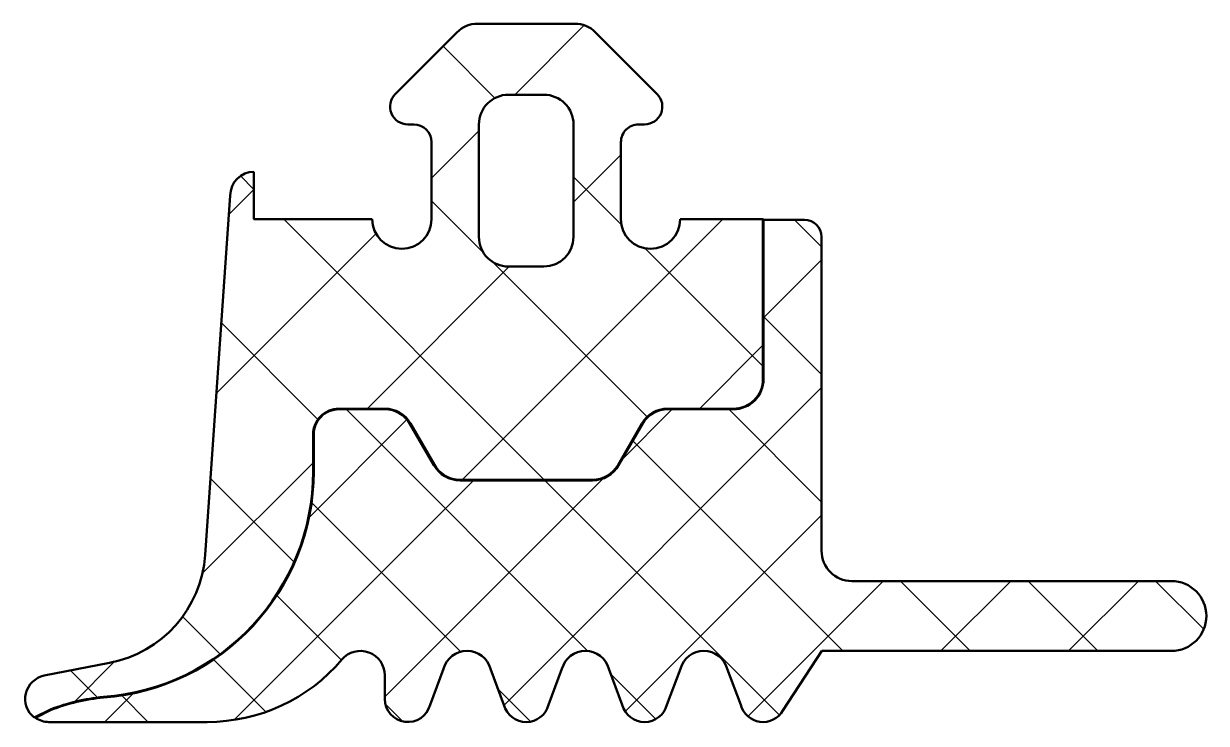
# Model space of a CAD drawing. Extents: x -3.9 to 16.1, y -9 to 2.8.
import ezdxf

# ---------------------------------------------------------------- set-up
doc = ezdxf.new("R2010")
doc.units = 0
for name, color, linetype, lineweight in [('0S-Alu contour', 7, 'Continuous', 50), ('0S-EPDM contour', 22, 'Continuous', 50), ('0S-EPDM hatch', 25, 'Continuous', 25), ('0S-PT contour', 91, 'Continuous', 50), ('0S-PT hatch', 103, 'Continuous', 25)]:
    doc.layers.add(name, color=color, linetype=linetype, lineweight=lineweight)

# ---------------------------------------------------------------- blocks, each defined once
blk = doc.blocks.new('284332__EE601EB9_2E90_46B0_B584_17F8AED1EED5_')
at = {"layer": '0S-EPDM hatch'}
h = blk.add_hatch(dxfattribs=at)
h.set_pattern_fill('ANSI37', color=256, scale=0.625, angle=90, style=0)
h.set_pattern_definition([(135, (0, 0), (-1.403165018917055, -1.403165018917055), []), (225, (0, 0), (1.403165018917055, -1.403165018917055), [])])
edge = h.paths.add_edge_path()
edge.add_line((6.19996, 0.7999880000072738), (6.199959999968431, -0.4999936185476707))
edge.add_arc((6.699959999989768, -0.4999936185476706), 0.5000000000213376, 180, 359.9993561663554)
edge.add_line((7.199959999979538, -0.4999992370561376), (8.599996185302764, -0.4999992370605593))
edge.add_line((8.599996185302764, -0.4999992370605593), (8.599996185302764, -3.199963363987492))
edge.add_ellipse((8.099996185302757, -3.199963363987495), major_axis=(-0.5000000000000054, 0), ratio=1, start_angle=89.99998716291492, end_angle=180, ccw=False)
edge.add_line((8.099996073278058, -3.699963363987487), (6.988673683399072, -3.699963114996374))
edge.add_arc((6.988673571374373, -4.19996311499641), 0.5000000000000494, 89.999987162915, 150.0000000000064)
edge.add_line((6.555660869482083, -3.949963114996434), (6.151516221658115, -4.649962178634758))
edge.add_ellipse((5.718503519765874, -4.399962178634808), major_axis=(-0.4999999999999942, 0), ratio=1, start_angle=89.99998716291702, end_angle=150.0000000000063, ccw=False)
edge.add_line((5.718503407741192, -4.899962178634789), (3.481492264143806, -4.89996167743386))
edge.add_ellipse((3.481492376168491, -4.399961677433841), major_axis=(-0.5000000000000312, 0), ratio=1, start_angle=30.000000000001876, end_angle=89.99998716291668, ccw=False)
edge.add_line((3.048479674276253, -4.649961677433871), (2.644334697846572, -3.949962044633983))
edge.add_arc((2.211321995954349, -4.199962044634003), 0.5000000000000132, 30.00000000000171, 89.99998716291964)
edge.add_line((2.211322107979008, -3.699962044634002), (1.436742735824918, -3.699961871090021))
edge.add_arc((1.436742637972516, -4.13670679788091), 0.4367449267909004, 89.9999871629197, 180.0006003692329)
edge.add_line((0.9999977112055928, -4.136711374277616), (1.000004226452546, -4.75848921665635))
edge.add_ellipse((-2.817294837062999, -4.75852921591859), major_axis=(-3.81729906372511, 0), ratio=1, start_angle=94.1517963047616, end_angle=180.00060036984, ccw=False)
edge.add_arc((-2.206222776987855, -11.97868543328084), 3.42924773852862, 95.60112544798373, 111.0536690128038)
edge.add_line((-3.438153546060289, -8.778359413573426), (-3.710894151859292, -8.915264113798333))
edge.add_ellipse((-3.464705999999992, -8.599999601320388), major_axis=(-0.4000003986796194, 0), ratio=1, start_angle=-78.98943755466729, end_angle=52.0139377281061, ccw=False)
edge.add_line((-3.541102057968894, -8.207362413485782), (-2.437826149135903, -7.992857413757363))
edge.add_arc((-2.819529680403667, -6.029619676187677), 2.000000000000004, 281.0024964321012, 356.0000000722833)
edge.add_line((-0.8244015797080113, -6.169132621158912), (-0.4000038146972198, -0.0999617136130597))
edge.add_ellipse((-1.6841826022e-06, -0.0999661329699924), major_axis=(-0.4000021305390309, 0), ratio=1, start_angle=270.00008660722676, end_angle=359.99936697707375, ccw=False)
edge.add_line((-2.2888183278e-06, 0.3000359975685818), (-2.288818326e-06, -0.4999992370605619))
edge.add_line((-2.288818326e-06, -0.499999237060562), (1.999978999826731, -0.4999880000000155))
edge.add_arc((2.499978999913365, -0.4999880000000157), 0.5000000000866343, 180, 360)
edge.add_line((2.999979, -0.4999880000000154), (2.999978999999999, 0.7999879999999865))
edge.add_arc((2.699978999999999, 0.7999879999999865), 0.3000000000000003, 0, 90)
edge.add_line((2.699978999999999, 1.099987999999986), (2.599953999996793, 1.099987999999986))
edge.add_ellipse((2.599982669102823, 1.400003574100485), major_axis=(-0.3000155754702911, 0), ratio=1, start_angle=-44.996591146804406, end_angle=89.99452488832333, ccw=False)
edge.add_line((2.387826999999994, 1.612133999999979), (3.428389359566275, 2.653428954997565))
edge.add_ellipse((3.782067141974665, 2.299999999999993), major_axis=(-0.4999999999999933, 0), ratio=1, start_angle=269.9999999999999, end_angle=315.0201621044241, ccw=False)
edge.add_line((3.782067141974666, 2.799999999999986), (5.418115582841874, 2.799999999999986))
edge.add_ellipse((5.418115582841878, 2.300000000000006), major_axis=(-0.4999999999999796, 0), ratio=1, start_angle=224.9723007764968, end_angle=270.0000000000005, ccw=False)
edge.add_line((5.771839854900996, 2.653382426496043), (6.8120820000008, 1.612133999999187))
edge.add_ellipse((6.599954265388172, 1.399992003846034), major_axis=(-0.3000040038461649, 0), ratio=1, start_angle=89.99999999993281, end_angle=225.0019259589403, ccw=False)
edge.add_line((6.599954265387818, 1.099987999999869), (6.499960000000353, 1.099987999999987))
edge.add_arc((6.499959999999999, 0.7999879999999886), 0.2999999999999985, 89.99999999993248, 180)
edge = h.paths.add_edge_path()
edge.add_arc((4.899982815130776, -0.800021815130789), 0.4999901849655633, 270, 360)
edge.add_line((5.399973000096339, -0.800021815130789), (5.399973, 1.099988000000049))
edge.add_arc((4.8999916374148, 1.100006637414786), 0.4999813629325658, 359.9978642299758, 450.0021357698539)
edge.add_line((4.899973000001515, 1.599987999999986), (4.299966000001462, 1.599987999999986))
edge.add_arc((4.2999473625852, 1.100006637414785), 0.4999813629325668, 89.99786422980486, 180.00213577156)
edge.add_line((3.799966, 1.099987999986612), (3.799965999903662, -0.8000218151307888))
edge.add_arc((4.299956184869226, -0.8000218151307888), 0.4999901849655642, 180, 270.0000000000001)
edge.add_line((4.299956184869227, -1.300012000096353), (4.899982815130776, -1.300012000096352))
at = {"layer": '0S-Alu contour', "color": 7}
for points in [[(4.899973000001515, 1.599987999999986), (4.299966000001462, 1.599987999999986)], [(3.799966, 1.099987999986612), (3.799965999903662, -0.8000218151307888)], [(5.399973000096339, -0.800021815130789), (5.399973, 1.099988000000049)], [(4.299956184869227, -1.300012000096353), (4.899982815130776, -1.300012000096352)]]:
    blk.add_lwpolyline(points, dxfattribs=at)
for centre, radius, start, end in [((4.2999473625852, 1.100006637414785), 0.4999813629325668, 89.99786422980486, 180.00213577156), ((4.8999916374148, 1.100006637414786), 0.4999813629325658, 359.9978642299758, 90.00213576985396), ((4.299956184869226, -0.8000218151307888), 0.4999901849655642, 180, 270.0000000000001), ((4.899982815130776, -0.800021815130789), 0.4999901849655633, 270, 0)]:
    blk.add_arc(centre, radius, start, end, dxfattribs=at)
at = {"layer": '0S-EPDM contour', "color": 7}
for points in [[(3.782067141974666, 2.799999999999986), (5.418115582841874, 2.799999999999986)], [(2.387826999999994, 1.612133999999979), (3.428389359566275, 2.653428954997565)], [(5.771839854900996, 2.653382426496043), (6.8120820000008, 1.612133999999187)], [(2.699978999999999, 1.099987999999986), (2.599953999996793, 1.099987999999986)], [(6.599954265387818, 1.099987999999869), (6.499960000000353, 1.099987999999987)], [(2.999979, -0.4999880000000154), (2.999978999999999, 0.7999879999999865)], [(6.19996, 0.7999880000072738), (6.199959999968431, -0.4999936185476707)], [(-2.2888183278e-06, 0.3000359975685818), (-2.288818326e-06, -0.499999237060562), (1.999978999826731, -0.4999880000000155)], [(-0.8244015797080113, -6.169132621158912), (-0.4000038146972198, -0.0999617136130597)], [(7.199959999979538, -0.4999992370561376), (8.599996185302764, -0.4999992370605593), (8.599996185302764, -3.199963363987492)], [(2.211322107979008, -3.699962044634002), (1.436742735824918, -3.699961871090021)], [(8.099996073278058, -3.699963363987487), (6.988673683399072, -3.699963114996374)], [(3.048479674276253, -4.649961677433871), (2.644334697846572, -3.949962044633983)], [(6.555660869482083, -3.949963114996434), (6.151516221658115, -4.649962178634758)], [(0.9999977112055928, -4.136711374277616), (1.000004226452546, -4.75848921665635)], [(5.718503407741192, -4.899962178634789), (3.481492264143806, -4.89996167743386)], [(-3.541102057968894, -8.207362413485782), (-2.437826149135903, -7.992857413757363)], [(-3.438153546060289, -8.778359413573426), (-3.710894151859292, -8.915264113798333)]]:
    blk.add_lwpolyline(points, dxfattribs=at)
at = {"layer": '0S-EPDM contour', "color": 7, "extrusion": (0, 0, -1)}
for centre, radius, start, end in [((-3.782067141974665, 2.299999999999993), 0.4999999999999933, 44.97983789557589, 90.0000000000001), ((-5.418115582841878, 2.300000000000006), 0.4999999999999796, 89.99999999999947, 135.0276992235032), ((-2.599982669102823, 1.400003574100485), 0.3000155754702911, 270.0054751116767, 44.99659114680439), ((-6.599954265388172, 1.399992003846034), 0.3000040038461649, 134.9980740410597, 270.0000000000673), ((1.6841826022e-06, -0.0999661329699924), 0.4000021305390309, 0.0006330229262604, 89.99991339277325), ((-8.099996185302757, -3.199963363987495), 0.5000000000000054, 180, 270.0000128370851), ((2.817294837062999, -4.75852921591859), 3.81729906372511, 179.99939963016, 265.8482036952384), ((-3.481492376168491, -4.399961677433841), 0.5000000000000312, 270.0000128370833, 329.9999999999981), ((-5.718503519765874, -4.399962178634808), 0.4999999999999942, 209.9999999999937, 270.000012837083), ((3.464705999999992, -8.599999601320388), 0.4000003986796195, 307.9860622718939, 78.98943755466733)]:
    blk.add_arc(centre, radius, start, end, dxfattribs=at)
at = {"layer": '0S-EPDM contour', "color": 7}
for centre, radius, start, end in [((2.699978999999999, 0.7999879999999865), 0.3000000000000003, 0, 90), ((6.499959999999999, 0.7999879999999886), 0.2999999999999985, 89.99999999993248, 180), ((2.499978999913365, -0.4999880000000157), 0.5000000000866343, 180, 0), ((6.699959999989768, -0.4999936185476706), 0.5000000000213376, 180, 359.9993561663554), ((1.436742637972516, -4.13670679788091), 0.4367449267909004, 89.9999871629197, 180.0006003692329), ((2.211321995954349, -4.199962044634003), 0.5000000000000132, 30.00000000000171, 89.99998716291964), ((6.988673571374373, -4.19996311499641), 0.5000000000000494, 89.999987162915, 150.0000000000064), ((-2.819529680403667, -6.029619676187677), 2.000000000000004, 281.0024964321012, 356.0000000722833), ((-2.206222776987855, -11.97868543328084), 3.42924773852862, 95.60112544798373, 111.0536690128038)]:
    blk.add_arc(centre, radius, start, end, dxfattribs=at)
blk = doc.blocks.new('284332__8E2E1906_D96B_44AC_9B92_E86D604F14A9_')
at = {"layer": '0S-PT hatch'}
h = blk.add_hatch(dxfattribs=at)
h.set_pattern_fill('ANSI37', color=256, scale=0.48, angle=90, style=0)
h.set_pattern_definition([(135, (0, 0), (-1.077630734528298, -1.077630734528298), []), (225, (0, 0), (1.077630734528298, -1.077630734528298), [])])
edge = h.paths.add_edge_path()
edge.add_arc((8.599998551053824, -8.600001160271212), 0.3899988397287863, 194.9290352762865, 330.0406988675706)
edge.add_line((8.93788588227508, -8.794760618038936), (9.594585598525985, -7.789994797381051))
edge.add_line((9.594585598525985, -7.789994797381051), (15.49999389644581, -7.789994797381051))
edge.add_arc((15.49999389657835, -7.199996323259957), 0.5899984741210931, 269.9999999871292, 449.9996762069258)
edge.add_line((15.49999723081032, -6.609997849148286), (10.10002644736125, -6.609967331516336))
edge.add_ellipse((10.10002932959764, -6.099967331524481), major_axis=(-0.5099999999999996, 0), ratio=1, start_angle=0.00035830429601446667, end_angle=89.99967619611641, ccw=False)
edge.add_line((9.590029329607614, -6.099970520864276), (9.58999618529597, -0.7999614259354919))
edge.add_arc((9.30003218309537, -0.7999632392668287), 0.28996400220627, 0.0003583073475511, 90)
edge.add_line((9.30003218309537, -0.509999237060559), (8.609996185302764, -0.5099992370605598))
edge.add_line((8.609996185302764, -0.5099992370605598), (8.609996185302766, -3.199963363987492))
edge.add_ellipse((8.099996185302757, -3.199963363987493), major_axis=(-0.5100000000000069, 0), ratio=1, start_angle=89.99998716291492, end_angle=180, ccw=False)
edge.add_line((8.099996071037564, -3.709963363987487), (6.98867368115858, -3.709963114996374))
edge.add_arc((6.988673571374373, -4.199963114996408), 0.4900000000000463, 89.9999871629148, 150.0000000000064)
edge.add_line((6.564321123519929, -3.954963114996433), (6.160176475695959, -4.654962178634757))
edge.add_ellipse((5.718503519765874, -4.399962178634809), major_axis=(-0.5099999999999929, 0), ratio=1, start_angle=89.99998716291731, end_angle=150.0000000000064, ccw=False)
edge.add_line((5.718503405500698, -4.909962178634788), (3.481492261903312, -4.909961677433859))
edge.add_ellipse((3.481492376168489, -4.399961677433842), major_axis=(-0.5100000000000295, 0), ratio=1, start_angle=30.00000000000182, end_angle=89.99998716291691, ccw=False)
edge.add_line((3.039819420238408, -4.65496167743387), (2.635674443808727, -3.954962044633983))
edge.add_arc((2.211321995954349, -4.199962044634002), 0.4900000000000127, 30.00000000000167, 89.9999871629197)
edge.add_line((2.211322105738514, -3.709962044634002), (1.436742733584424, -3.709961871090021))
edge.add_arc((1.436742637972517, -4.136706797880913), 0.4267449267909026, 89.99998716292004, 180.0006003692329)
edge.add_line((1.009997711205043, -4.13671126949342), (1.010004226451994, -4.758489111912697))
edge.add_ellipse((-2.817294837062998, -4.758529215918597), major_axis=(-3.827299063725105, 0), ratio=1, start_angle=94.15369243648581, end_angle=180.0006003680188, ccw=False)
edge.add_arc((-2.206222776987943, -11.97868543328048), 3.419247738528264, 95.60324199578822, 111.0454778771633)
edge.add_line((-3.434104918992703, -8.787516283458366), (-3.691958672390379, -8.916948388763544))
edge.add_arc((-3.46470599999999, -8.599999601320386), 0.390000398679619, 234.3594300224812, 270.0819252427698)
edge.add_line((-3.464148352181488, -8.989999601319324), (-0.7922876696079296, -8.99000000080609))
edge.add_arc((-0.7922872225583282, -6.000027982179107), 2.989972018627016, 269.9999914333461, 319.6800643577137)
edge.add_ellipse((1.799998878463351, -8.199997596283819), major_axis=(-0.4100005595762577, 0), ratio=1, start_angle=180, end_angle=319.68006435771355, ccw=False)
edge.add_line((2.209999438039608, -8.199997596283819), (2.209999438036481, -8.599999557777373))
edge.add_arc((2.599998172550166, -8.599999557777373), 0.3899987345136853, 180, 345.0707199804264)
edge.add_line((2.976832324227407, -8.700473609412462), (3.204095047870592, -8.09341224491924))
edge.add_ellipse((3.599998092651401, -8.199998015898789), major_axis=(-0.4099996920023484, 0), ratio=1, start_angle=195.0680144755965, end_angle=344.93198552440356, ccw=False)
edge.add_line((3.995901137432211, -8.09341224491924), (4.223163865916794, -8.70047362234468))
edge.add_arc((4.599998092651421, -8.600000670023398), 0.3899985238264865, 194.9291211270866, 345.0708788728972)
edge.add_line((4.97683231938602, -8.700473622344786), (5.204095047870591, -8.093412244919241))
edge.add_ellipse((5.599998092651401, -8.199998015898817), major_axis=(-0.4099996920023554, 0), ratio=1, start_angle=195.0680144755998, end_angle=344.9319855244002, ccw=False)
edge.add_line((5.995901137432211, -8.093412244919241), (6.22316386591679, -8.70047362234478))
edge.add_arc((6.599998092651398, -8.600000670023462), 0.389998523826478, 194.9291211270926, 345.0708788729063)
edge.add_line((6.976832319386005, -8.700473622344788), (7.204095047870592, -8.09341224491924))
edge.add_ellipse((7.599998092651399, -8.199998015898803), major_axis=(-0.40999969200235, 0), ratio=1, start_angle=195.0680144755985, end_angle=344.93198552440157, ccw=False)
edge.add_line((7.995901137432207, -8.09341224491924), (8.223163868533822, -8.700473629335374))
at = {"layer": '0S-PT contour', "color": 7}
for points in [[(9.30003218309537, -0.509999237060559), (8.609996185302764, -0.5099992370605598), (8.609996185302766, -3.199963363987492)], [(9.590029329607614, -6.099970520864276), (9.58999618529597, -0.7999614259354919)], [(2.211322105738514, -3.709962044634002), (1.436742733584424, -3.709961871090021)], [(8.099996071037564, -3.709963363987487), (6.98867368115858, -3.709963114996374)], [(3.039819420238408, -4.65496167743387), (2.635674443808727, -3.954962044633983)], [(6.564321123519929, -3.954963114996433), (6.160176475695959, -4.654962178634757)], [(1.009997711205043, -4.13671126949342), (1.010004226451994, -4.758489111912697)], [(5.718503405500698, -4.909962178634788), (3.481492261903312, -4.909961677433859)], [(15.49999723081032, -6.609997849148286), (10.10002644736125, -6.609967331516336)], [(8.93788588227508, -8.794760618038936), (9.594585598525985, -7.789994797381051), (15.49999389644581, -7.789994797381051)], [(2.976832324227407, -8.700473609412462), (3.204095047870592, -8.09341224491924)], [(3.995901137432211, -8.09341224491924), (4.223163865916794, -8.70047362234468)], [(4.97683231938602, -8.700473622344786), (5.204095047870591, -8.093412244919241)], [(5.995901137432211, -8.093412244919241), (6.22316386591679, -8.70047362234478)], [(6.976832319386005, -8.700473622344788), (7.204095047870592, -8.09341224491924)], [(7.995901137432207, -8.09341224491924), (8.223163868533822, -8.700473629335374)], [(2.209999438039608, -8.199997596283819), (2.209999438036481, -8.599999557777373)], [(-3.434104918992703, -8.787516283458366), (-3.691958672390379, -8.916948388763544)], [(-3.464148352181488, -8.989999601319324), (-0.7922876696079296, -8.99000000080609)]]:
    blk.add_lwpolyline(points, dxfattribs=at)
for centre, radius, start, end in [((9.30003218309537, -0.7999632392668287), 0.28996400220627, 0.0003583073475511, 90), ((1.436742637972517, -4.136706797880913), 0.4267449267909026, 89.99998716292004, 180.0006003692329), ((2.211321995954349, -4.199962044634002), 0.4900000000000127, 30.00000000000167, 89.9999871629197), ((6.988673571374373, -4.199963114996408), 0.4900000000000463, 89.9999871629148, 150.0000000000064), ((15.49999389657835, -7.199996323259957), 0.5899984741210931, 269.9999999871292, 89.99967620692586), ((-0.7922872225583282, -6.000027982179107), 2.989972018627016, 269.9999914333461, 319.6800643577137), ((-2.206222776987943, -11.97868543328048), 3.419247738528264, 95.60324199578822, 111.0454778771633), ((2.599998172550166, -8.599999557777373), 0.3899987345136853, 180, 345.0707199804264), ((4.599998092651421, -8.600000670023398), 0.3899985238264865, 194.9291211270866, 345.0708788728972), ((6.599998092651398, -8.600000670023462), 0.389998523826478, 194.9291211270926, 345.0708788729063), ((8.599998551053824, -8.600001160271212), 0.3899988397287863, 194.9290352762865, 330.0406988675706), ((-3.46470599999999, -8.599999601320386), 0.390000398679619, 234.3594300224812, 270.0819252427698)]:
    blk.add_arc(centre, radius, start, end, dxfattribs=at)
at = {"layer": '0S-PT contour', "color": 7, "extrusion": (0, 0, -1)}
for centre, radius, start, end in [((-8.099996185302757, -3.199963363987493), 0.5100000000000069, 180, 270.0000128370851), ((2.817294837062998, -4.758529215918597), 3.827299063725105, 179.9993996319812, 265.8463075635142), ((-3.481492376168489, -4.399961677433842), 0.5100000000000295, 270.0000128370831, 329.9999999999982), ((-5.718503519765874, -4.399962178634809), 0.5099999999999929, 209.9999999999937, 270.0000128370828), ((-10.10002932959764, -6.099967331524481), 0.5099999999999996, 270.0003238038836, 359.999641695704), ((-1.799998878463351, -8.199997596283819), 0.4100005595762577, 40.31993564228644, 180), ((-3.599998092651401, -8.199998015898789), 0.4099996920023484, 15.06801447559645, 164.9319855244035), ((-5.599998092651401, -8.199998015898817), 0.4099996920023554, 15.06801447559978, 164.9319855244002), ((-7.599998092651399, -8.199998015898803), 0.40999969200235, 15.06801447559845, 164.9319855244015)]:
    blk.add_arc(centre, radius, start, end, dxfattribs=at)
blk = doc.blocks.new('284332__5E8A7C6A_CA12_491F_B64E_C9EB6A74395E_')
at = {"layer": '0S-EPDM contour', "color": 7}
blk.add_blockref('284332__EE601EB9_2E90_46B0_B584_17F8AED1EED5_', (0, 0), dxfattribs=at)
at = {"layer": '0S-PT contour', "color": 7}
blk.add_blockref('284332__8E2E1906_D96B_44AC_9B92_E86D604F14A9_', (0, 0), dxfattribs=at)

msp = doc.modelspace()

# ---------------------------------------------------------------- block references
at = {"layer": '0S-Alu contour', "color": 7}
msp.add_blockref('284332__5E8A7C6A_CA12_491F_B64E_C9EB6A74395E_', (0, 0), dxfattribs=at)

doc.saveas('drawing.dxf')
